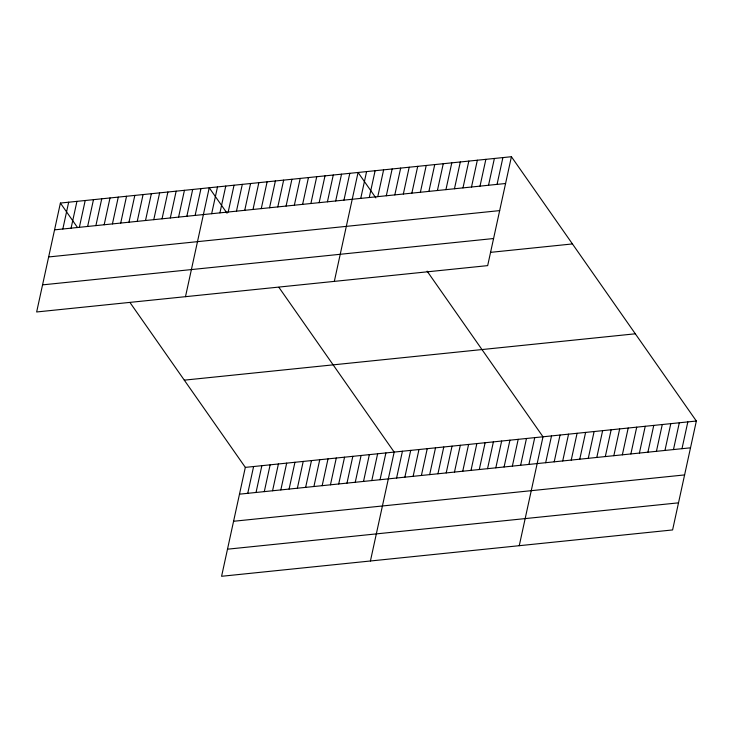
<?xml version="1.0" encoding="UTF-8"?>
<svg xmlns="http://www.w3.org/2000/svg" width="733" height="733" viewBox="0 0 733 733"><rect width="100%" height="100%" fill="white"/><g stroke="black" fill="none" stroke-linecap="round" stroke-linejoin="round"><path stroke-width="1.1" d="M60.399 203.059L36.65 311.974L487.674 265.621L511.414 156.715L60.399 203.059L77.561 227.597M62.827 229.008L68.664 202.207M71.092 228.155L76.938 201.364M79.356 227.303L85.202 200.512M87.63 226.46L93.476 199.66M95.895 225.608L101.74 198.817M104.168 224.756L110.005 197.965M112.433 223.904L118.279 197.113M120.707 223.061L126.543 196.261M128.971 222.209L134.817 195.418M137.245 221.357L143.082 194.566M145.51 220.505L151.355 193.714M153.783 219.662L159.62 192.861M162.048 218.81L167.894 192.019M170.313 217.958L176.158 191.166M178.586 217.105L184.432 190.314M186.851 216.262L192.697 189.462M195.125 215.41L200.961 188.619M185.486 296.682L209.235 187.767L227.038 213.202M211.663 213.715L217.499 186.915M219.927 212.863L225.773 186.063M228.201 212.011L234.038 185.22M236.466 211.159L242.311 184.368M244.74 210.316L250.576 183.516M253.004 209.464L258.85 182.664M261.269 208.612L267.114 181.821M269.542 207.76L275.379 180.969M277.807 206.917L283.653 180.116M286.081 206.065L291.917 179.264M294.345 205.213L300.191 178.421M302.619 204.36L308.456 177.569M130.053 302.619L245.326 467.379L221.586 576.285L672.601 529.941L696.35 421.026L511.414 156.715M247.754 493.318L253.6 466.527M310.884 203.517L316.729 176.717M256.028 492.466L261.864 465.675M319.157 202.665L324.994 175.874M327.422 201.813L333.268 175.022M264.292 491.623L270.138 464.823M272.566 490.771L278.403 463.98M335.687 200.961L341.532 174.17M280.831 489.919L286.676 463.128M343.96 200.118L349.806 173.318M289.095 489.067L294.941 462.276M334.321 281.38L358.071 172.475L375.873 197.91M297.369 488.224L303.215 461.424M360.746 198.386L366.592 171.595M305.634 487.372L311.479 460.581M369.267 197.516L375.113 170.716M313.907 486.52L319.744 459.728M377.788 196.636L383.625 169.845M322.172 485.667L328.017 458.876M386.309 195.766L392.146 168.966M330.446 484.825L336.282 458.024M394.821 194.886L400.667 168.095M338.71 483.972L344.556 457.181M403.342 194.016L409.188 167.216M346.984 483.12L352.82 456.329M411.864 193.136L417.709 166.345M355.248 482.277L361.094 455.477M420.385 192.266L426.221 165.466M363.522 481.425L369.359 454.625M428.906 191.386L434.742 164.595M371.787 480.573L377.632 453.782M437.418 190.507L443.263 163.716M380.051 479.721L385.897 452.93M445.939 189.636L451.785 162.845M370.422 560.992L394.171 452.078L278.888 287.327M454.46 188.757L460.306 161.966M396.59 478.026L402.435 451.226M462.981 187.886L468.818 161.086M404.863 477.174L410.7 450.383M471.502 187.007L477.339 160.215M413.128 476.322L418.974 449.531M480.014 186.136L485.86 159.336M421.402 475.479L427.238 448.678M488.535 185.257L494.381 158.465M429.666 474.627L435.512 447.826M497.056 184.386L502.902 157.586M437.94 473.775L443.777 446.983M446.205 472.922L452.05 446.131M454.469 472.079L460.315 445.279M462.743 471.227L468.589 444.436M471.007 470.375L476.853 443.584M479.281 469.523L485.118 442.732M487.546 468.68L493.391 441.88M495.82 467.828L501.656 441.037M504.084 466.976L509.93 440.185M512.358 466.124L518.194 439.333M520.622 465.281L526.468 438.481M528.896 464.429L534.733 437.638M519.257 545.7L543.006 436.786L427.11 271.146M545.682 462.706L551.518 435.906M554.203 461.827L560.039 435.036M562.715 460.956L568.561 434.156M571.236 460.077L577.082 433.285M579.757 459.206L585.603 432.406M588.278 458.327L594.115 431.535M596.799 457.447L602.636 430.656M605.311 456.577L611.157 429.776M613.833 455.697L619.678 428.906M622.354 454.827L628.199 428.026M630.875 453.947L636.711 427.156M639.396 453.076L645.232 426.276M647.908 452.197L653.754 425.406M656.429 451.326L662.275 424.526M664.95 450.447L670.796 423.656M673.471 449.567L679.308 422.776M681.992 448.697L687.829 421.906M54.554 229.86L505.578 183.507M48.644 256.953L499.668 210.609M42.56 284.871L493.575 238.527M490.45 252.363L572.446 243.933M184.304 380.152L635.319 333.799M245.326 467.379L696.35 421.026M239.489 494.17L690.504 447.817M233.58 521.273L684.604 474.92M227.487 549.191L678.511 502.838"/></g></svg>
